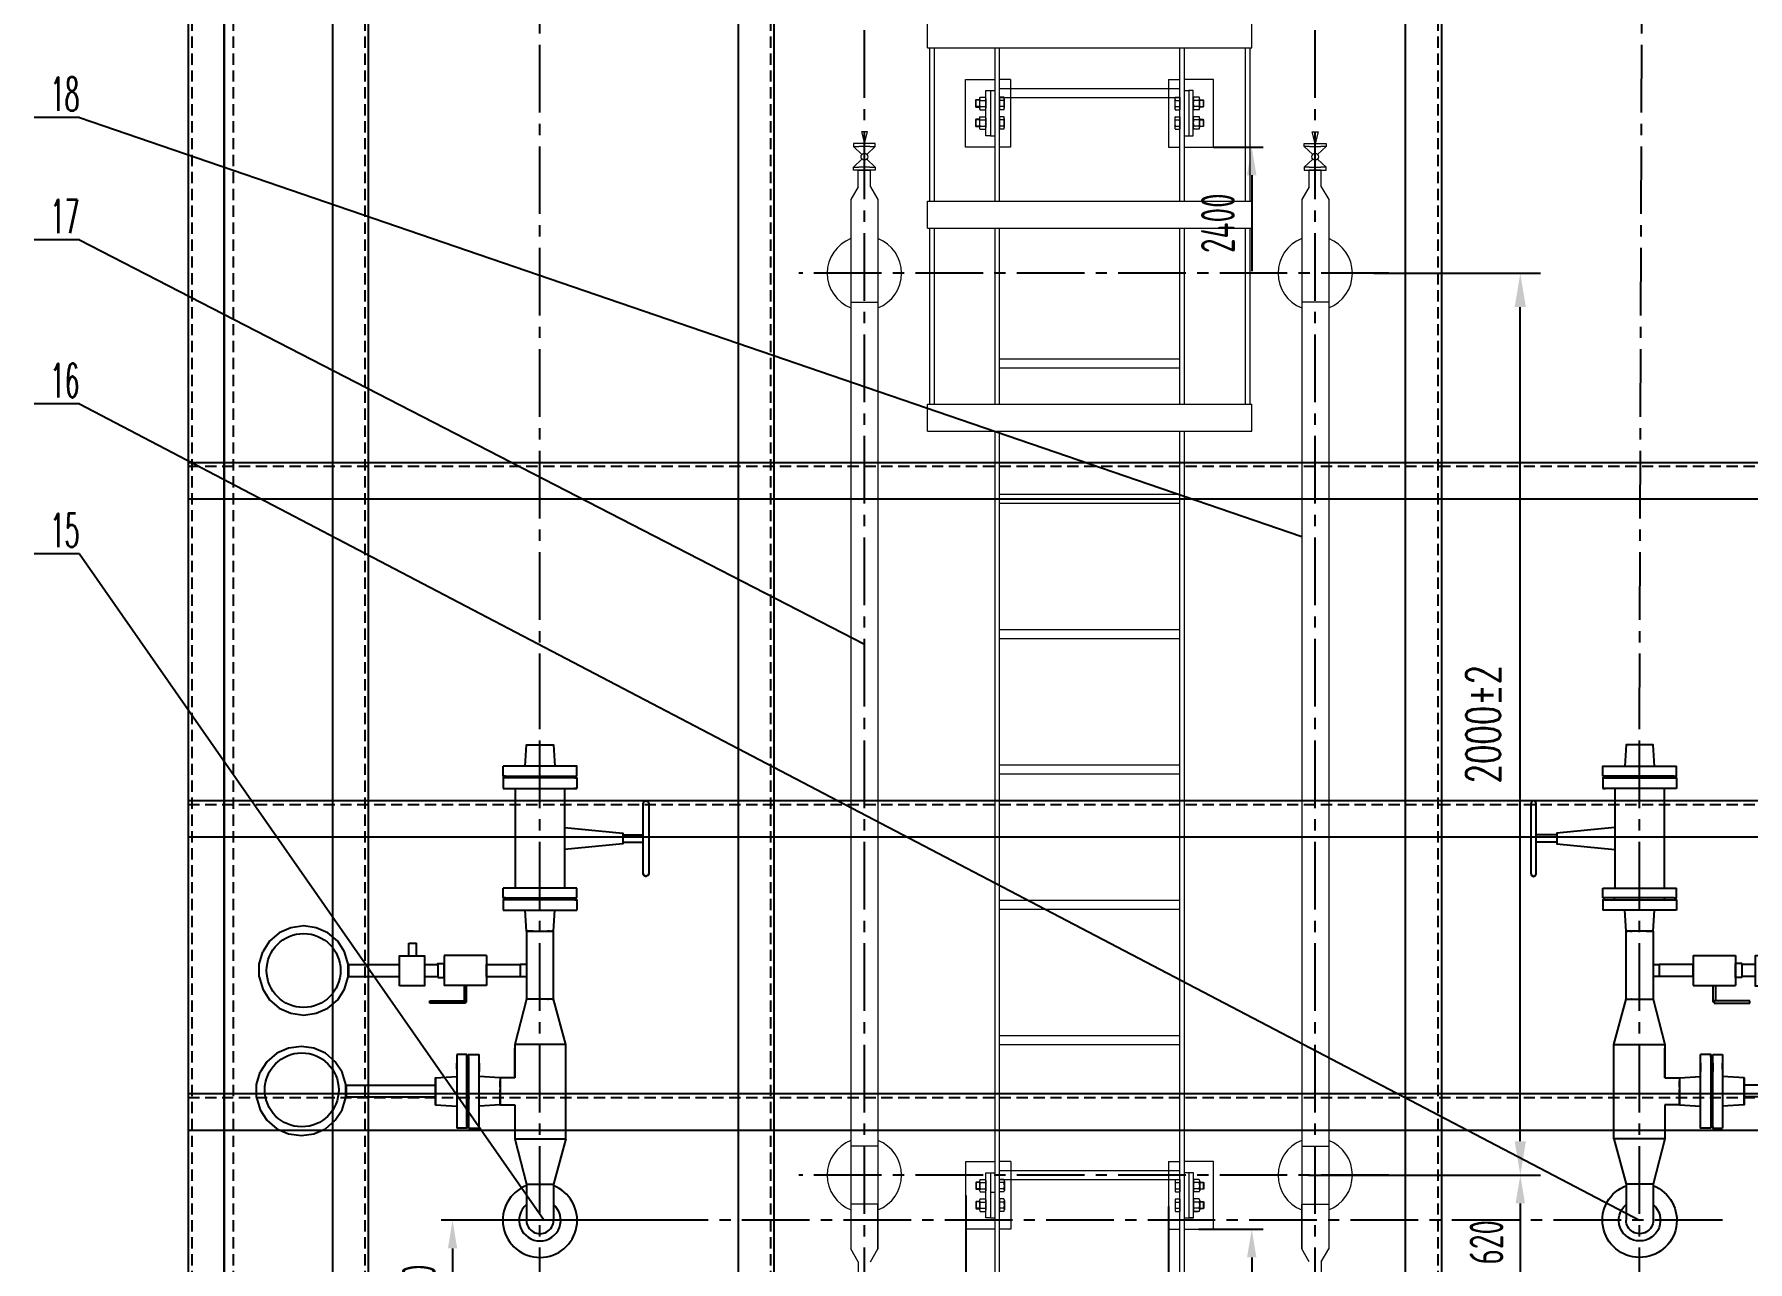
# Model space of a CAD drawing. Header units: millimetres. Extents: x 115735 to 194929, y 30422 to 45272.
# Drawn here: x 123280 to 127081, y 39809 to 42531 of the extents above; entities that cross this region are included whole.
import ezdxf

# ---------------------------------------------------------------- set-up
doc = ezdxf.new("R2010")
doc.units = ezdxf.units.MM
doc.linetypes.add('CENTER2', pattern=[1.125, 0.75, -0.125, 0.125, -0.125])
doc.linetypes.add('DASHED2', pattern=[0.375, 0.25, -0.125])
doc.layers.add('DIM', color=3, linetype='Continuous')
doc.layers.add('ST_MA_EQUI', color=7, linetype='Continuous', lineweight=15)
doc.styles.add('HZFS', font='txt.shx', dxfattribs={"width": 0.67, "bigfont": 'HZFS.shx'})
doc.styles.add('JEREH', font='isocp.shx', dxfattribs={"width": 0.7, "bigfont": 'hzfs.shx'})
doc.styles.add('残雪', font='romans.shx', dxfattribs={"width": 0.5, "bigfont": 'hztxt.shx'})
doc.dimstyles.new('DIMSTD1-35', dxfattribs={"dimscale": 30, "dimtxt": 2.5, "dimasz": 2.5, "dimexe": 1.5, "dimexo": 0.5, "dimgap": 1.5, "dimtad": 1, "dimdec": 0, "dimrnd": 0.1, "dimdsep": 46, "dimtxsty": 'HZFS', "dimcen": 0, "dimclrd": 4, "dimclre": 4, "dimclrt": 4, "dimadec": 0, "dimazin": 0, "dimtfac": 0.5, "dimtdec": 4, "dimtmove": 0, "dimatfit": 3, "dimfxl": 1, "dimtolj": 1, "dimarcsym": 0})
doc.dimstyles.new('JEREH-单箭头', dxfattribs={"dimscale": 25, "dimtxt": 3, "dimasz": 2.5, "dimexe": 1, "dimexo": 0, "dimgap": 1.5, "dimtad": 1, "dimjust": 2, "dimdec": 0, "dimzin": 0, "dimdsep": 46, "dimtxsty": 'JEREH', "dimcen": 2.5, "dimse1": 1, "dimsd1": 1, "dimclrd": 130, "dimclre": 130, "dimclrt": 3, "dimadec": 0, "dimazin": 0, "dimtfac": 0.714286, "dimtdec": 0, "dimtmove": 0, "dimatfit": 3, "dimfxl": 1, "dimtzin": 0, "dimlwd": -1, "dimlwe": -1, "dimarcsym": 0})

# ---------------------------------------------------------------- blocks, each defined once
blk = doc.blocks.new('A$C3B4F67B9')
at = {"lineweight": -3, "ltscale": 10}
for p, q in [((-54.7, 957.6), (-54.7, 736.7)), ((54.7, 957.6), (54.7, 736.7)), ((81.8, 736.7), (-81.8, 736.7)), ((-291.1, 586.1), (-291.1, 614.3)), ((-291.1, 614.3), (-273.7, 614.3)), ((-273.7, 586.1), (-273.7, 614.3)), ((-118.6, 586.8), (-212.7, 586.8)), ((-212.7, 586.8), (-212.7, 520.9)), ((-118.6, 586.8), (-118.6, 520.9)), ((-118.6, 564.2), (-118.6, 566.8)), ((-118.6, 566.8), (-118.6, 566.8)), ((-118.6, 566.8), (-43.6, 566.8)), ((-118.6, 561.6), (-118.6, 564.2)), ((-118.6, 559), (-118.6, 561.6)), ((-118.6, 556.4), (-118.6, 559)), ((-118.6, 553.8), (-118.6, 556.4)), ((-118.6, 551.2), (-118.6, 553.8)), ((-118.6, 548.6), (-118.6, 551.2)), ((-118.6, 546.1), (-118.6, 548.6)), ((-118.6, 543.5), (-118.6, 546.1)), ((-118.6, 540.9), (-118.6, 543.5)), ((-118.6, 520.9), (-212.7, 520.9)), ((-168.3, 520.9), (-168.3, 486.4)), ((-162.8, 483.8), (-162.8, 520.9)), ((-244.6, 486.5), (-165.5, 486.4)), ((-30, 80), (-30, -0.1)), ((30, 80), (30, -0.1))]:
    blk.add_line(p, q, dxfattribs=at)
for points in [[(-32.7, 1006.7), (-30, 1054.4), (-30, 1054.4), (-24, 1054.4), (-18, 1054.4), (-12, 1054.4), (-6, 1054.4), (0, 1054.4), (6, 1054.4), (12, 1054.4), (18, 1054.4), (24, 1054.4), (30, 1054.4), (30, 1054.4), (32.7, 1006.7)], [(-30, 1054.4), (-24, 1054.4), (-18, 1054.4), (-12, 1054.4), (-6, 1054.4), (0, 1054.4), (6, 1054.4), (12, 1054.4), (18, 1054.4), (24, 1054.4), (30, 1054.4)], [(-76.4, 984.9), (-81.8, 984.9), (-81.8, 984.9), (-81.8, 1006.7)], [(-76.4, 1006.7), (-81.8, 1006.7)], [(-62.7, 1006.7), (-76.4, 1006.7)], [(-40.9, 1006.7), (-62.7, 1006.7)], [(-13.6, 1006.7), (-40.9, 1006.7)], [(15, 1006.7), (-13.6, 1006.7)], [(40.9, 1006.7), (15, 1006.7)], [(32.7, 1008.1), (32.6, 1008.1)], [(62.7, 1006.7), (40.9, 1006.7)], [(77.7, 1006.7), (62.7, 1006.7)], [(81.8, 984.9), (81.8, 1006.7), (81.8, 1006.7), (77.7, 1006.7)], [(-76.4, 980.8), (-81.8, 980.8), (-81.8, 980.8), (-81.8, 957.6)], [(-81.8, 957.6), (81.8, 957.6)], [(-76.4, 984.9), (-62.7, 984.9)], [(-62.7, 980.8), (-76.4, 980.8)], [(-62.7, 984.9), (-40.9, 984.9)], [(-40.9, 980.8), (-62.7, 980.8)], [(-54.5, 984.9), (-54.5, 980.8)], [(-40.9, 984.9), (-13.6, 984.9)], [(-13.6, 980.8), (-40.9, 980.8)], [(-13.6, 984.9), (15, 984.9)], [(15, 980.8), (-13.6, 980.8)], [(15, 984.9), (40.9, 984.9)], [(40.9, 980.8), (15, 980.8)], [(40.9, 984.9), (62.7, 984.9)], [(62.7, 980.8), (40.9, 980.8)], [(55.9, 980.8), (55.9, 984.9)], [(62.7, 984.9), (77.7, 984.9)], [(77.7, 980.8), (62.7, 980.8)], [(81.8, 957.6), (76.4, 957.6)], [(77.7, 984.9), (81.8, 984.9)], [(77.7, 980.8), (81.8, 980.8), (81.8, 980.8), (81.8, 957.6)], [(-76.4, 714.9), (-81.8, 714.9), (-81.8, 714.9), (-81.8, 736.7)], [(81.8, 714.9), (81.8, 736.7)], [(81.8, 714.9), (81.8, 736.7)], [(-76.4, 710.8), (-81.8, 710.8), (-81.8, 710.8), (-81.8, 687.6)], [(-81.8, 687.6), (-76.4, 687.6)], [(-76.4, 714.9), (-62.7, 714.9)], [(-62.7, 710.8), (-76.4, 710.8)], [(-76.4, 687.6), (-62.7, 687.6)], [(-62.7, 714.9), (-40.9, 714.9)], [(-40.9, 710.8), (-62.7, 710.8)], [(-62.7, 687.6), (-40.9, 687.6)], [(-54.5, 714.9), (-54.5, 710.8)], [(-40.9, 714.9), (-13.6, 714.9)], [(-13.6, 710.8), (-40.9, 710.8)], [(-40.9, 687.6), (-13.6, 687.6)], [(-27.3, 641.2), (-30, 641.2), (-30, 641.2), (-32.7, 687.6)], [(-13.6, 714.9), (15, 714.9)], [(15, 710.8), (-13.6, 710.8)], [(-13.6, 687.6), (15, 687.6)], [(-10.9, 641.2), (-6.8, 641.2), (-2.7, 641.2), (1.4, 641.2), (5.5, 641.2), (9.5, 641.2), (13.6, 641.2), (17.7, 641.2), (21.8, 641.2), (25.9, 641.2), (30, 641.2), (30, 641.2), (32.7, 687.6)], [(15, 714.9), (40.9, 714.9)], [(40.9, 710.8), (15, 710.8)], [(15, 687.6), (40.9, 687.6)], [(40.9, 714.9), (62.7, 714.9)], [(62.7, 710.8), (40.9, 710.8)], [(40.9, 687.6), (62.7, 687.6)], [(55.9, 710.8), (55.9, 714.9)], [(62.7, 714.9), (77.7, 714.9)], [(77.7, 710.8), (62.7, 710.8)], [(62.7, 687.6), (77.7, 687.6)], [(77.7, 714.9), (81.8, 714.9)], [(77.7, 710.8), (81.8, 710.8), (81.8, 710.8), (81.8, 687.6)], [(77.7, 687.6), (81.8, 687.6)], [(-552.3, 648.6), (-578.2, 637.7)], [(-523.6, 652.7), (-552.3, 648.6)], [(-496.4, 648.6), (-523.6, 652.7)], [(-470.5, 637.7), (-496.4, 648.6)], [(-600, 618.6), (-615, 595.4)], [(-578.2, 637.7), (-600, 618.6)], [(-448.6, 618.6), (-470.5, 637.7)], [(-433.6, 595.4), (-448.6, 618.6)], [(-30, 641.2), (-20.5, 641.2)], [(-30, 641.2), (-30, 568.1)], [(-25.9, 641.3), (-27.3, 641.3)], [(-27.3, 641.3), (-25.9, 641.3)], [(-27.3, 641.2), (-20.5, 641.2)], [(-19.1, 641.2), (-27.3, 641.2)], [(-24.5, 641.3), (-25.9, 641.3)], [(-24.5, 641.3), (-23.2, 641.3)], [(-23.2, 641.3), (-16.4, 641.3)], [(-20.5, 641.2), (-21.8, 641.2)], [(-17.7, 641.3), (-19.1, 641.3)], [(-15, 641.2), (-19.1, 641.2)], [(-16.4, 641.3), (-17.7, 641.3)], [(-16.4, 641.3), (-8.2, 641.3)], [(-15, 641.2), (-10.9, 641.2)], [(-15, 641.2), (-10.5, 641.2), (-6, 641.2), (-1.5, 641.2), (3, 641.2), (7.5, 641.2), (12, 641.2), (16.5, 641.2), (21, 641.2), (25.5, 641.2), (30, 641.2)], [(-8.2, 641.3), (17.7, 641.3)], [(19.1, 641.2), (16.4, 641.2)], [(19.1, 641.3), (17.7, 641.3)], [(17.7, 641.3), (24.5, 641.3)], [(21.8, 641.3), (19.1, 641.3)], [(20.5, 641.2), (19.1, 641.2)], [(24.5, 641.3), (27.3, 641.3)], [(27.3, 641.3), (25.9, 641.3)], [(27.3, 641.2), (25.9, 641.2)], [(28.6, 641.3), (27.3, 641.3)], [(28.6, 641.3), (27.3, 641.3)], [(28.6, 641.3), (30, 641.3)], [(30, 490.4), (30, 641.2)], [(-623.2, 539.5), (-623.2, 568.1), (-623.2, 568.1), (-615, 595.4)], [(-433.6, 512.2), (-425.5, 539.5), (-425.5, 539.5), (-425.5, 568.1), (-425.5, 568.1), (-433.6, 595.4)], [(-623.2, 539.5), (-615, 512.2)], [(-424.1, 540.9), (-424.1, 543.5), (-424.1, 546.1), (-424.1, 548.6), (-424.1, 551.2), (-424.1, 553.8), (-424.1, 556.4), (-424.1, 559), (-424.1, 561.6), (-424.1, 564.2), (-424.1, 566.8), (-424.1, 566.8), (-311.6, 566.8)], [(-424.1, 540.9), (-311.6, 540.9)], [(-256, 566.8), (-226.4, 566.8)], [(-256, 540.9), (-226.4, 540.9)], [(-226.4, 566.8), (-226.4, 569.5), (-226.4, 569.5), (-212.7, 569.5)], [(-226.4, 566.8), (-226.4, 558.6)], [(-226.4, 558.6), (-226.4, 549.1)], [(-226.4, 549.1), (-226.4, 540.9)], [(-226.4, 540.9), (-226.4, 538.1)], [(-226.4, 538.1), (-212.7, 538.1), (-212.7, 538.1), (-212.7, 540.9)], [(-212.7, 566.8), (-212.7, 569.5)], [(-212.7, 558.6), (-212.7, 566.8)], [(-212.7, 549.1), (-212.7, 558.6)], [(-212.7, 540.9), (-212.7, 549.1)], [(-118.6, 540.9), (-43.6, 540.9)], [(-30, 566.8), (-43.6, 566.8), (-43.6, 566.8), (-43.6, 564.2), (-43.6, 561.6), (-43.6, 559), (-43.6, 556.4), (-43.6, 553.8), (-43.6, 551.2), (-43.6, 548.6), (-43.6, 546.1), (-43.6, 543.5), (-43.6, 540.9), (-43.6, 540.9), (-30, 540.9)], [(-30, 568.1), (-30, 490.4)], [(-615, 512.2), (-600, 489.1)], [(-448.6, 489.1), (-433.6, 512.2)], [(30, 516.4), (31.4, 516.4)], [(-600, 489.1), (-578.2, 470)], [(-578.2, 470), (-552.3, 459.1)], [(-552.3, 459.1), (-523.6, 455), (-523.6, 455), (-496.4, 459.1)], [(-496.4, 459.1), (-470.5, 470)], [(-470.5, 470), (-448.6, 489.1)], [(-244.6, 485.2), (-244.6, 486.5)], [(-244.6, 483.8), (-244.6, 485.2)], [(-244.6, 482.4), (-244.6, 483.8)], [(-244.6, 481.1), (-244.6, 482.4)], [(-165.5, 481.1), (-244.6, 481.1)], [(-166.9, 483.8), (-162.8, 483.8)], [(-165.5, 485.2), (-165.5, 483.8)], [(-165.5, 483.8), (-165.5, 482.4)], [(-165.5, 482.4), (-165.5, 481.1)], [(18.4, 490.4), (-30, 490.4), (-30, 490.4), (-55.9, 389.5)], [(17.7, 490.4), (19.1, 490.4)], [(24.5, 490.4), (17.7, 490.4)], [(27.3, 490.4), (24.5, 490.4)], [(27.3, 490.4), (25.9, 490.4)], [(27.3, 490.4), (28.6, 490.4)], [(28.6, 490.4), (27.3, 490.4)], [(57.3, 389.5), (30, 490.4), (30, 490.4), (28.6, 490.4)], [(-557.7, 381.3), (-583.6, 370.4)], [(-529.1, 385.4), (-557.7, 381.3)], [(-501.8, 381.3), (-529.1, 385.4)], [(-475.9, 370.4), (-501.8, 381.3)], [(57.3, 389.5), (-55.9, 389.5)], [(-55.9, 389.5), (-55.9, 315.9)], [(-55.9, 315.9), (-55.9, 381.4)], [(57.3, 180.9), (57.3, 389.5)], [(-605.5, 351.3), (-620.5, 328.1)], [(-583.6, 370.4), (-605.5, 351.3)], [(-454.1, 351.3), (-475.9, 370.4)], [(-439.1, 328.1), (-454.1, 351.3)], [(-162.3, 367.7), (-184.1, 367.7)], [(-184.1, 367.7), (-184.1, 362.2)], [(-184.1, 362.2), (-184.1, 348.6)], [(-184.1, 335.1), (-184.1, 348.7)], [(-184.1, 348.6), (-184.1, 326.8)], [(-162.3, 362.2), (-162.3, 367.7)], [(-162.3, 348.6), (-162.3, 362.2)], [(-162.3, 348.7), (-162.3, 335.1)], [(-162.3, 326.8), (-162.3, 348.6)], [(-158.2, 362.2), (-158.2, 367.7), (-158.2, 367.7), (-135, 367.7)], [(-158.2, 362.2), (-158.2, 348.6)], [(-158.2, 348.6), (-158.2, 326.8)], [(-135, 362.2), (-135, 367.7)], [(-135, 348.6), (-135, 362.2)], [(-135, 348.7), (-135, 335.1)], [(-135, 326.8), (-135, 348.6)], [(-628.6, 272.2), (-628.6, 300.9), (-628.6, 300.9), (-620.5, 328.1)], [(-439.1, 245), (-430.9, 272.2), (-430.9, 272.2), (-430.9, 300.9), (-430.9, 300.9), (-439.1, 328.1)], [(-231.8, 264.1), (-231.8, 269.2), (-231.8, 274.4), (-231.8, 279.6), (-231.8, 284.8), (-231.8, 290), (-231.8, 295.1), (-231.8, 300.3), (-231.8, 305.5), (-231.8, 310.7), (-231.8, 315.9), (-231.8, 315.9), (-184.1, 318.6)], [(-231.8, 315.9), (-231.8, 309.9), (-231.8, 303.9), (-231.8, 297.9), (-231.8, 291.9), (-231.8, 285.9), (-231.8, 279.9), (-231.8, 273.9), (-231.8, 267.9), (-231.8, 261.9), (-231.8, 255.9), (-231.8, 255.9), (-231.8, 264.1)], [(-184.1, 326.8), (-184.1, 299.5)], [(-158.2, 340.4), (-162.3, 340.4)], [(-162.3, 335.1), (-162.3, 329.6)], [(-162.3, 299.5), (-162.3, 326.8)], [(-158.2, 326.8), (-158.2, 299.5)], [(-135, 335.1), (-135, 329.6)], [(-135, 299.5), (-135, 326.8)], [(-88.6, 315.9), (-135, 318.6)], [(-55.9, 315.9), (-88.6, 315.9), (-88.6, 315.9), (-88.6, 313.1)], [(-88.6, 313.1), (-88.6, 309.1)], [(-88.6, 309.1), (-88.6, 295.4)], [(-88.6, 295.4), (-88.6, 309.1)], [(-88.6, 305), (-88.6, 303.6)], [(-628.6, 272.2), (-620.5, 245)], [(-429.5, 273.6), (-429.5, 276.2), (-429.5, 278.8), (-429.5, 281.4), (-429.5, 284), (-429.5, 286.6), (-429.5, 289.1), (-429.5, 291.7), (-429.5, 294.3), (-429.5, 296.9), (-429.5, 299.5), (-429.5, 299.5), (-231.8, 299.5)], [(-429.5, 273.6), (-231.8, 273.6)], [(-184.1, 299.5), (-184.1, 270.9)], [(-184.1, 270.9), (-184.1, 245)], [(-162.3, 270.9), (-162.3, 299.5)], [(-162.3, 245), (-162.3, 270.9)], [(-158.2, 299.5), (-158.2, 270.9)], [(-158.2, 270.9), (-158.2, 245)], [(-135, 270.9), (-135, 299.5)], [(-135, 245), (-135, 270.9)], [(-88.6, 303.6), (-88.6, 302.2)], [(-88.6, 295.4), (-88.6, 292.7)], [(-88.6, 292.7), (-88.6, 290)], [(-88.6, 290), (-88.6, 264.1)], [(-88.6, 255.9), (-88.6, 259.3), (-88.6, 262.7), (-88.6, 266.1), (-88.6, 269.5), (-88.6, 272.9), (-88.6, 276.3), (-88.6, 279.7), (-88.6, 283.1), (-88.6, 286.6), (-88.6, 290)], [(-88.6, 283.1), (-88.6, 279.1)], [(-88.6, 279.1), (-88.6, 277.7)], [(-620.5, 245), (-605.5, 221.8)], [(-454.1, 221.8), (-439.1, 245)], [(-231.8, 255.9), (-184.1, 253.1)], [(-184.1, 245), (-184.1, 223.1)], [(-162.3, 223.1), (-162.3, 245)], [(-162.3, 230), (-158.2, 230)], [(-158.2, 245), (-158.2, 223.1)], [(-88.6, 264.1), (-88.6, 255.9), (-88.6, 255.9), (-135, 253.1)], [(-135, 223.1), (-135, 245)], [(-88.6, 255.9), (-55.9, 255.9)], [(-55.9, 255.9), (-55.9, 180.9)], [(-605.5, 221.8), (-583.6, 202.7)], [(-583.6, 202.7), (-557.7, 191.8)], [(-557.7, 191.8), (-529.1, 187.7), (-529.1, 187.7), (-501.8, 191.8)], [(-501.8, 191.8), (-475.9, 202.7)], [(-475.9, 202.7), (-454.1, 221.8)], [(-184.1, 223.1), (-184.1, 208.1)], [(-162.3, 208.1), (-162.3, 204.1), (-162.3, 204.1), (-184.1, 204.1)], [(-184.1, 208.1), (-184.1, 204.1)], [(-162.3, 208.1), (-162.3, 223.1)], [(-158.2, 223.1), (-158.2, 208.1)], [(-158.2, 208.1), (-158.2, 204.1)], [(-158.2, 204.1), (-135, 204.1), (-135, 204.1), (-135, 208.1)], [(-135, 208.1), (-135, 223.1)], [(-55.9, 180.9), (57.3, 180.9), (57.3, 180.9), (30, 80)], [(-55.9, 180.9), (-30, 80), (-30, 80), (30, 80)]]:
    blk.add_lwpolyline(points, dxfattribs=at)
at = {"lineweight": -3, "ltscale": 10, "flags": 128}
for points in [[(241.2, 783.8), (241.2, 768.4), (239.4, 764.2), (235.2, 762.5), (231, 764.2), (229.2, 768.4), (229.2, 924.4), (231, 928.5), (235.2, 930.2), (239.4, 928.5), (241.2, 924.4), (241.2, 783.8)], [(54.7, 870.8), (183.6, 858.4), (183.6, 834.4), (54.7, 822)], [(183.6, 854.4), (229.2, 854.4)], [(183.6, 838.4), (229.2, 838.4)]]:
    blk.add_lwpolyline(points, dxfattribs=at)
at = {"lineweight": -3, "ltscale": 10}
blk.add_lwpolyline([(-311.6, 520.2), (-311.6, 586.1), (-256, 586.1), (-256, 520.2)], close=True, dxfattribs=at)
at = {"color": 4}
for centre in [(-524.3, 553.8), (-528.4, 289.1)]:
    blk.add_circle(centre, 82, dxfattribs=at)
at = {"lineweight": -3, "ltscale": 10}
for radius, start, end in [(82.5, 111.3237, 69.243), (46, 130.7057, 49.2943), (30, 179.8676, 0.1324)]:
    blk.add_arc((0, 0), radius, start, end, dxfattribs=at)
blk = doc.blocks.new('*D40')
at = {"color": 130, "transparency": 16777216}
for p, q in [((124639.2, 39900.8), (124182.9, 39900.8)), ((124207.9, 39838.3), (124207.9, 39668.8))]:
    blk.add_line(p, q, dxfattribs=at)
blk.add_solid([(124197.5, 39838.3), (124218.3, 39838.3), (124207.9, 39900.8)], dxfattribs=at)
at = {"layer": 'Defpoints', "color": 0, "transparency": 16777216}
for p in [(124207.9, 39900.8), (124639.2, 39900.8), (123476.3, 39380.8)]:
    blk.add_point(p, dxfattribs=at)
at = {"color": 3, "transparency": 16777216, "insert": (124132.9, 39753.6), "char_height": 75, "attachment_point": 5, "rotation": 90, "style": 'JEREH'}
blk.add_mtext('520', dxfattribs=at)
blk = doc.blocks.new('*D41')
at = {"color": 130, "transparency": 16777216}
for p, q in [((126248.9, 40000.8), (126601.4, 40000.8)), ((126576.4, 39938.3), (126576.4, 39765.6))]:
    blk.add_line(p, q, dxfattribs=at)
blk.add_solid([(126566, 39938.3), (126586.8, 39938.3), (126576.4, 40000.8)], dxfattribs=at)
at = {"layer": 'Defpoints', "color": 0, "transparency": 16777216}
for p in [(126248.9, 40000.8), (126576.4, 40000.8), (126227.6, 39380.8)]:
    blk.add_point(p, dxfattribs=at)
at = {"color": 3, "transparency": 16777216, "insert": (126501.4, 39852), "char_height": 75, "attachment_point": 5, "rotation": 90, "style": 'JEREH'}
blk.add_mtext('620', dxfattribs=at)
blk = doc.blocks.new('*D42')
at = {"color": 4, "lineweight": -2, "transparency": 16777216}
for p, q in [((126251.5, 42000.8), (126621.4, 42000.8)), ((126576.4, 40075.8), (126576.4, 41925.8)), ((126106.5, 40000.8), (126621.4, 40000.8))]:
    blk.add_line(p, q, dxfattribs=at)
at = {"color": 4, "transparency": 16777216}
for points in [[(126563.9, 41925.8), (126588.9, 41925.8), (126576.4, 42000.8)], [(126563.9, 40075.8), (126588.9, 40075.8), (126576.4, 40000.8)]]:
    blk.add_solid(points, dxfattribs=at)
at = {"layer": 'Defpoints', "color": 0, "transparency": 16777216}
for p in [(126236.5, 42000.8), (126576.4, 42000.8), (126091.5, 40000.8)]:
    blk.add_point(p, dxfattribs=at)
at = {"color": 4, "transparency": 16777216, "insert": (126493.9, 41000.8), "char_height": 75, "width": 159.125, "attachment_point": 5, "rotation": 90, "style": 'HZFS'}
blk.add_mtext('\\A1;2000±2', dxfattribs=at)
blk = doc.blocks.new('*D43')
at = {"color": 130, "transparency": 16777216}
for p, q in [((125346.2, 39955.8), (125346.2, 39419.2)), ((125283.7, 39444.2), (125080.5, 39444.2))]:
    blk.add_line(p, q, dxfattribs=at)
blk.add_solid([(125283.7, 39454.6), (125283.7, 39433.8), (125346.2, 39444.2)], dxfattribs=at)
at = {"layer": 'Defpoints', "color": 0, "transparency": 16777216}
for p in [(125346.2, 39955.8), (123601.5, 39469.6), (125346.2, 39444.2)]:
    blk.add_point(p, dxfattribs=at)
at = {"color": 3, "transparency": 16777216, "insert": (125182.1, 39519.2), "char_height": 75, "attachment_point": 5, "style": 'JEREH'}
blk.add_mtext('1745', dxfattribs=at)
blk = doc.blocks.new('*D44')
at = {"color": 130, "transparency": 16777216}
for p, q in [((125796.2, 39931.6), (125796.2, 39419.2)), ((125733.7, 39444.2), (125558.9, 39444.2))]:
    blk.add_line(p, q, dxfattribs=at)
blk.add_solid([(125733.7, 39454.6), (125733.7, 39433.8), (125796.2, 39444.2)], dxfattribs=at)
at = {"layer": 'Defpoints', "color": 0, "transparency": 16777216}
for p in [(125346.2, 39931.6), (125796.2, 39931.6), (125796.2, 39444.2)]:
    blk.add_point(p, dxfattribs=at)
at = {"color": 3, "transparency": 16777216, "insert": (125646.3, 39519.2), "char_height": 75, "attachment_point": 5, "style": 'JEREH'}
blk.add_mtext('450', dxfattribs=at)
blk = doc.blocks.new('*D45')
at = {"color": 130, "transparency": 16777216}
for p, q in [((125863.7, 39880.8), (126005.7, 39880.8)), ((125980.7, 39818.3), (125980.7, 39648.8))]:
    blk.add_line(p, q, dxfattribs=at)
blk.add_solid([(125970.2, 39818.3), (125991.1, 39818.3), (125980.7, 39880.8)], dxfattribs=at)
at = {"layer": 'Defpoints', "color": 0, "transparency": 16777216}
for p in [(125863.7, 39880.8), (125980.7, 39880.8), (125909.1, 39380.8)]:
    blk.add_point(p, dxfattribs=at)
at = {"color": 3, "transparency": 16777216, "insert": (125905.7, 39733.6), "char_height": 75, "attachment_point": 5, "rotation": 90, "style": 'JEREH'}
blk.add_mtext('500', dxfattribs=at)
blk = doc.blocks.new('*D46')
at = {"color": 130, "transparency": 16777216}
for p, q in [((125895.9, 42280.8), (126005.7, 42280.8)), ((125980.7, 42218.3), (125980.7, 42005.4))]:
    blk.add_line(p, q, dxfattribs=at)
blk.add_solid([(125970.2, 42218.3), (125991.1, 42218.3), (125980.7, 42280.8)], dxfattribs=at)
at = {"layer": 'Defpoints', "color": 0, "transparency": 16777216}
for p in [(125895.9, 42280.8), (125980.7, 42280.8), (125896.2, 39880.8)]:
    blk.add_point(p, dxfattribs=at)
at = {"color": 3, "transparency": 16777216, "insert": (125905.7, 42111.9), "char_height": 75, "attachment_point": 5, "rotation": 90, "style": 'JEREH'}
blk.add_mtext('2400', dxfattribs=at)

msp = doc.modelspace()

# ---------------------------------------------------------------- linework, layer by layer
at = {"color": 1, "linetype": 'CENTER2', "ltscale": 200}
for p, q in [((124401.8, 41007.3), (124401.8, 44160)), ((125121.5, 39015), (125121.5, 44160)), ((126121.5, 39015), (126121.5, 44160)), ((126841.1, 41007.3), (126851.4, 44156.5)), ((126284.6, 42000.8), (124976.1, 42000.8)), ((124401.8, 39015), (124401.8, 41007.3)), ((126841.1, 39015), (126841.1, 41007.3)), ((126284.6, 40000.8), (124976.1, 40000.8)), ((127024.9, 39900.8), (124232.3, 39900.8))]:
    msp.add_line(p, q, dxfattribs=at)
at = {"color": 6, "linetype": 'DASHED2', "ltscale": 100}
for p, q in [((123629.5, 42600.8), (123629.5, 39600.8)), ((124013.5, 42600.8), (124013.5, 39600.8)), ((124913.5, 42600.8), (124913.5, 39600.8)), ((126393.5, 42600.8), (126393.5, 39600.8)), ((123621.5, 41572.8), (127621.5, 41572.8)), ((123621.5, 40822.8), (127621.5, 40822.8)), ((123621.5, 40172.8), (127621.5, 40172.8))]:
    msp.add_line(p, q, dxfattribs=at)
at = {"color": 4}
for points in [[(123701.5, 39600.8), (123701.5, 42600.8), (123621.5, 42600.8), (123621.5, 39600.8)], [(123701.5, 39600.8), (127541.5, 39600.8), (127541.5, 42600.8), (123701.5, 42600.8)], [(124021.5, 39600.8), (124021.5, 42600.8), (123941.5, 42600.8), (123941.5, 39600.8)], [(124921.5, 39600.8), (124921.5, 42600.8), (124841.5, 42600.8), (124841.5, 39600.8)], [(126321.5, 39600.8), (126321.5, 42600.8), (126401.5, 42600.8), (126401.5, 39600.8)], [(123621.5, 41500.8), (127621.5, 41500.8), (127621.5, 41580.8), (123621.5, 41580.8)], [(123621.5, 40750.8), (127621.5, 40750.8), (127621.5, 40830.8), (123621.5, 40830.8)], [(123621.5, 40100.8), (127621.5, 40100.8), (127621.5, 40180.8), (123621.5, 40180.8)]]:
    msp.add_lwpolyline(points, close=True, dxfattribs=at)
at = {"color": 6, "linetype": 'DASHED2', "ltscale": 100}
msp.add_lwpolyline([(123721.5, 39600.8), (127521.5, 39600.8), (127521.5, 42600.8), (123721.5, 42600.8)], close=True, dxfattribs=at)
at = {"layer": 'DIM', "ltscale": 80}
for p, q in [((123380.1, 42346.5), (123280.1, 42346.5)), ((123380.1, 42346.5), (126091.5, 41417.3)), ((123380.1, 42075.2), (123280.1, 42075.2)), ((123380.1, 42075.2), (125121.5, 41178.3)), ((123380.1, 41711.3), (123280.1, 41711.3)), ((123380.1, 41711.3), (126841.1, 39900.8)), ((123380.1, 41378.9), (123280.1, 41378.9)), ((123380.1, 41378.9), (124411.1, 39900.8))]:
    msp.add_line(p, q, dxfattribs=at)
at = {"layer": 'ST_MA_EQUI'}
for p, q in [((125261.2, 42500.8), (125261.2, 42560.8)), ((125981.2, 42500.8), (125981.2, 42560.8)), ((125261.2, 42500.8), (125981.2, 42500.8)), ((125266.2, 42500.8), (125266.2, 42160.8)), ((125276.2, 42500.8), (125276.2, 42160.8)), ((125411.2, 42386.8), (125411.2, 42500.8)), ((125411.2, 42160.8), (125411.2, 42500.8)), ((125421.2, 42386.8), (125421.2, 42500.8)), ((125421.2, 42160.8), (125421.2, 42500.8)), ((125821.2, 42386.8), (125821.2, 42500.8)), ((125821.2, 42160.8), (125821.2, 42500.8)), ((125831.2, 42386.8), (125831.2, 42500.8)), ((125831.2, 42160.8), (125831.2, 42500.8)), ((125966.2, 42500.8), (125966.2, 42160.8)), ((125976.2, 42500.8), (125976.2, 42160.8)), ((125345.9, 42430.8), (125410.9, 42430.8)), ((125345.9, 42280.8), (125345.9, 42430.8)), ((125445.9, 42430.8), (125421.2, 42430.8)), ((125445.9, 42430.8), (125445.9, 42280.8)), ((125795.9, 42430.8), (125795.9, 42280.8)), ((125795.9, 42430.8), (125821.2, 42430.8)), ((125895.9, 42430.8), (125830.9, 42430.8)), ((125895.9, 42280.8), (125895.9, 42430.8)), ((125369, 42385.4), (125368, 42384.4)), ((125376.8, 42384.4), (125368, 42384.4)), ((125368, 42384.4), (125368, 42370.4)), ((125376.8, 42385.4), (125369, 42385.4)), ((125369, 42385.4), (125369, 42369.4)), ((125376.8, 42387.7), (125376.8, 42367)), ((125377.9, 42391.2), (125389.9, 42391.2)), ((125377.9, 42384.3), (125389.9, 42384.3)), ((125390.9, 42305.8), (125390.9, 42405.8)), ((125390.9, 42405.8), (125400.9, 42405.8)), ((125390.9, 42387.7), (125390.9, 42367)), ((125400.9, 42405.8), (125410.9, 42405.8)), ((125400.9, 42405.8), (125400.9, 42305.8)), ((125430.6, 42391.2), (125420.9, 42391.2)), ((125420.9, 42391.2), (125420.9, 42363.5)), ((125430.6, 42384.3), (125420.9, 42384.3)), ((125421.2, 42410.8), (125821.2, 42410.8)), ((125421.2, 42390.8), (125821.2, 42390.8)), ((125431.7, 42387.7), (125431.7, 42367)), ((125810.2, 42387.7), (125810.2, 42367)), ((125811.2, 42391.2), (125820.9, 42391.2)), ((125811.2, 42384.3), (125820.9, 42384.3)), ((125820.9, 42391.2), (125820.9, 42363.5)), ((125830.9, 42405.8), (125840.9, 42405.8)), ((125850.9, 42405.8), (125840.9, 42405.8)), ((125840.9, 42405.8), (125840.9, 42305.8)), ((125850.9, 42305.8), (125850.9, 42405.8)), ((125850.9, 42387.7), (125850.9, 42367)), ((125864, 42391.2), (125852, 42391.2)), ((125864, 42384.3), (125852, 42384.3)), ((125865, 42387.7), (125865, 42367)), ((125865, 42385.4), (125872.9, 42385.4)), ((125865, 42384.4), (125873.9, 42384.4)), ((125872.9, 42385.4), (125872.9, 42369.4)), ((125872.9, 42385.4), (125873.9, 42384.4)), ((125873.9, 42384.4), (125873.9, 42370.4)), ((125368, 42370.4), (125369, 42369.4)), ((125376.8, 42370.4), (125368, 42370.4)), ((125369, 42342.3), (125368, 42341.3)), ((125369, 42369.4), (125376.8, 42369.4)), ((125376.8, 42342.3), (125369, 42342.3)), ((125369, 42342.3), (125369, 42326.3)), ((125376.8, 42344.7), (125376.8, 42323.9)), ((125377.9, 42370.4), (125389.9, 42370.4)), ((125377.9, 42363.5), (125389.9, 42363.5)), ((125377.9, 42348.1), (125389.9, 42348.1)), ((125390.9, 42344.7), (125390.9, 42323.9)), ((125430.6, 42370.4), (125420.9, 42370.4)), ((125430.6, 42363.5), (125420.9, 42363.5)), ((125430.6, 42348.1), (125420.9, 42348.1)), ((125420.9, 42348.1), (125420.9, 42320.4)), ((125431.7, 42344.7), (125431.7, 42323.9)), ((125810.2, 42344.7), (125810.2, 42323.9)), ((125811.2, 42370.4), (125820.9, 42370.4)), ((125811.2, 42363.5), (125820.9, 42363.5)), ((125811.2, 42348.1), (125820.9, 42348.1)), ((125820.9, 42348.1), (125820.9, 42320.4)), ((125850.9, 42344.7), (125850.9, 42323.9)), ((125864, 42370.4), (125852, 42370.4)), ((125864, 42363.5), (125852, 42363.5)), ((125864, 42348.1), (125852, 42348.1)), ((125865, 42370.4), (125873.9, 42370.4)), ((125872.9, 42369.4), (125865, 42369.4)), ((125865, 42344.7), (125865, 42323.9)), ((125865, 42342.3), (125872.9, 42342.3)), ((125873.9, 42370.4), (125872.9, 42369.4)), ((125872.9, 42342.3), (125872.9, 42326.3)), ((125872.9, 42342.3), (125873.9, 42341.3)), ((125128.1, 42314.7), (125114.8, 42314.7)), ((125114.8, 42314.7), (125121.5, 42288.5)), ((125128.1, 42314.7), (125114.8, 42314.7)), ((125121.5, 42288.5), (125128.1, 42314.7)), ((125376.8, 42341.3), (125368, 42341.3)), ((125368, 42341.3), (125368, 42327.3)), ((125368, 42327.3), (125369, 42326.3)), ((125376.8, 42327.3), (125368, 42327.3)), ((125369, 42326.3), (125376.8, 42326.3)), ((125377.9, 42341.2), (125389.9, 42341.2)), ((125377.9, 42327.4), (125389.9, 42327.4)), ((125377.9, 42320.4), (125389.9, 42320.4)), ((125400.9, 42305.8), (125390.9, 42305.8)), ((125400.9, 42305.8), (125410.9, 42305.8)), ((125430.6, 42341.2), (125420.9, 42341.2)), ((125430.6, 42327.4), (125420.9, 42327.4)), ((125430.6, 42320.4), (125420.9, 42320.4)), ((125811.2, 42341.2), (125820.9, 42341.2)), ((125811.2, 42327.4), (125820.9, 42327.4)), ((125811.2, 42320.4), (125820.9, 42320.4)), ((125830.9, 42305.8), (125840.9, 42305.8)), ((125840.9, 42305.8), (125850.9, 42305.8)), ((125864, 42341.2), (125852, 42341.2)), ((125864, 42327.4), (125852, 42327.4)), ((125864, 42320.4), (125852, 42320.4)), ((125865, 42341.3), (125873.9, 42341.3)), ((125865, 42327.3), (125873.9, 42327.3)), ((125872.9, 42326.3), (125865, 42326.3)), ((125873.9, 42327.3), (125872.9, 42326.3)), ((125873.9, 42341.3), (125873.9, 42327.3)), ((126114.8, 42314.7), (126128.1, 42314.7)), ((126121.5, 42288.5), (126114.8, 42314.7)), ((126114.8, 42314.7), (126128.1, 42314.7)), ((126128.1, 42314.7), (126121.5, 42288.5)), ((125145.7, 42288.5), (125097.3, 42288.5)), ((125097.3, 42288.5), (125097.3, 42282.2)), ((125097.3, 42282.2), (125109.1, 42282.2)), ((125097.3, 42282.2), (125116.1, 42264.3)), ((125133.8, 42282.2), (125109.1, 42282.2)), ((125145.7, 42282.2), (125126.9, 42264.3)), ((125133.8, 42282.2), (125145.7, 42282.2)), ((125145.7, 42282.2), (125145.7, 42288.5)), ((125410.9, 42280.8), (125345.9, 42280.8)), ((125445.9, 42280.8), (125420.9, 42280.8)), ((125795.9, 42280.8), (125820.9, 42280.8)), ((125830.9, 42280.8), (125895.9, 42280.8)), ((126097.3, 42282.2), (126097.3, 42288.5)), ((126097.3, 42288.5), (126145.7, 42288.5)), ((126109.1, 42282.2), (126097.3, 42282.2)), ((126097.3, 42282.2), (126116.1, 42264.3)), ((126109.1, 42282.2), (126133.8, 42282.2)), ((126145.7, 42282.2), (126126.9, 42264.3)), ((126145.7, 42282.2), (126133.8, 42282.2)), ((126145.7, 42288.5), (126145.7, 42282.2)), ((125116.1, 42254), (125097.3, 42236.1)), ((125097.3, 42236.1), (125109.1, 42236.1)), ((125097.3, 42229.8), (125097.3, 42236.1)), ((125145.7, 42229.8), (125097.3, 42229.8)), ((125108, 42192.8), (125108, 42229.8)), ((125108, 42229.8), (125135, 42229.8)), ((125133.8, 42236.1), (125109.1, 42236.1)), ((125126.9, 42254), (125145.7, 42236.1)), ((125133.8, 42236.1), (125145.7, 42236.1)), ((125135, 42192.8), (125135, 42229.8)), ((125145.7, 42236.1), (125145.7, 42229.8)), ((126116.1, 42254), (126097.3, 42236.1)), ((126097.3, 42236.1), (126097.3, 42229.8)), ((126109.1, 42236.1), (126097.3, 42236.1)), ((126097.3, 42229.8), (126145.7, 42229.8)), ((126108, 42192.8), (126108, 42229.8)), ((126135, 42229.8), (126108, 42229.8)), ((126109.1, 42236.1), (126133.8, 42236.1)), ((126126.9, 42254), (126145.7, 42236.1)), ((126145.7, 42236.1), (126133.8, 42236.1)), ((126135, 42192.8), (126135, 42229.8)), ((126145.7, 42229.8), (126145.7, 42236.1)), ((125108, 42192.8), (125091.5, 42164.2)), ((125135, 42192.8), (125151.5, 42164.2)), ((126108, 42192.8), (126091.5, 42164.2)), ((126135, 42192.8), (126151.5, 42164.2)), ((125091.5, 42164.2), (125091.5, 39836.8)), ((125151.5, 42164.2), (125151.5, 39836.8)), ((125261.2, 42100.8), (125261.2, 42160.8)), ((125261.2, 42160.8), (125981.2, 42160.8)), ((125981.2, 42100.8), (125981.2, 42160.8)), ((126091.5, 42164.2), (126091.5, 39836.8)), ((126151.5, 42164.2), (126151.5, 39836.8)), ((125261.2, 42100.8), (125981.2, 42100.8)), ((125266.2, 42100.8), (125266.2, 41710.8)), ((125276.2, 42100.8), (125276.2, 41710.8)), ((125411.2, 41710.8), (125411.2, 42100.8)), ((125421.2, 41710.8), (125421.2, 42100.8)), ((125821.2, 41710.8), (125821.2, 42100.8)), ((125831.2, 41710.8), (125831.2, 42100.8)), ((125966.2, 42100.8), (125966.2, 42037.8)), ((125976.2, 42100.8), (125976.2, 42037.8)), ((125966.2, 42050.8), (125966.2, 41710.8)), ((125976.2, 42050.8), (125976.2, 41710.8)), ((125091.5, 41936.8), (125151.5, 41936.8)), ((126151.5, 41936.8), (126091.5, 41936.8)), ((125421.2, 41810.8), (125821.2, 41810.8)), ((125421.2, 41790.8), (125821.2, 41790.8)), ((125261.2, 41650.8), (125261.2, 41710.8)), ((125261.2, 41710.8), (125981.2, 41710.8)), ((125981.2, 41650.8), (125981.2, 41710.8)), ((125261.2, 41650.8), (125981.2, 41650.8)), ((125411.2, 41547.8), (125411.2, 41650.8)), ((125411.2, 39600.8), (125411.2, 41650.8)), ((125421.2, 39600.8), (125421.2, 41650.8)), ((125421.2, 41547.8), (125421.2, 41650.8)), ((125821.2, 39600.8), (125821.2, 41650.8)), ((125831.2, 39600.8), (125831.2, 41650.8)), ((125821.2, 41547.8), (125821.2, 41600.8)), ((125831.2, 41547.8), (125831.2, 41600.8)), ((125421.2, 41510.8), (125821.2, 41510.8)), ((125421.2, 41490.8), (125821.2, 41490.8)), ((125421.2, 41210.8), (125821.2, 41210.8)), ((125421.2, 41190.8), (125821.2, 41190.8)), ((125421.2, 40910.8), (125821.2, 40910.8)), ((125421.2, 40890.8), (125821.2, 40890.8)), ((125421.2, 40610.8), (125821.2, 40610.8)), ((125421.2, 40590.8), (125821.2, 40590.8)), ((125421.2, 40310.8), (125821.2, 40310.8)), ((125421.2, 40290.8), (125821.2, 40290.8)), ((125151.5, 40064.8), (125091.5, 40064.8)), ((126091.5, 40064.8), (126151.5, 40064.8)), ((125346.2, 40030.8), (125411.2, 40030.8)), ((125346.2, 39880.8), (125346.2, 40030.8)), ((125446.2, 40030.8), (125421.2, 40030.8)), ((125446.2, 40030.8), (125446.2, 39880.8)), ((125796.2, 40030.8), (125796.2, 39880.8)), ((125796.2, 40030.8), (125821.2, 40030.8)), ((125896.2, 40030.8), (125831.2, 40030.8)), ((125896.2, 39880.8), (125896.2, 40030.8)), ((125369.3, 39985.4), (125368.3, 39984.4)), ((125377.1, 39985.4), (125369.3, 39985.4)), ((125369.3, 39985.4), (125369.3, 39969.4)), ((125377.1, 39987.7), (125377.1, 39967)), ((125378.2, 39991.2), (125390.2, 39991.2)), ((125391.2, 39905.8), (125391.2, 40005.8)), ((125391.2, 40005.8), (125401.2, 40005.8)), ((125391.2, 39987.7), (125391.2, 39967)), ((125401.2, 40005.8), (125411.2, 40005.8)), ((125401.2, 40005.8), (125401.2, 39905.8)), ((125421.2, 40010.8), (125821.2, 40010.8)), ((125430.9, 39991.2), (125421.2, 39991.2)), ((125421.2, 39990.8), (125821.2, 39990.8)), ((125432, 39987.7), (125432, 39967)), ((125810.5, 39987.7), (125810.5, 39967)), ((125811.5, 39991.2), (125821.2, 39991.2)), ((125821.2, 39991.2), (125821.2, 39963.5)), ((125851.2, 40005.8), (125831.2, 40005.8)), ((125841.2, 40005.8), (125841.2, 39905.8)), ((125851.2, 39905.8), (125851.2, 40005.8)), ((125851.2, 39987.7), (125851.2, 39967)), ((125864.3, 39991.2), (125852.3, 39991.2)), ((125865.3, 39987.7), (125865.3, 39967)), ((125865.3, 39985.4), (125873.2, 39985.4)), ((125873.2, 39985.4), (125873.2, 39969.4)), ((125873.2, 39985.4), (125874.2, 39984.4)), ((125377.1, 39984.4), (125368.3, 39984.4)), ((125368.3, 39984.4), (125368.3, 39970.4)), ((125368.3, 39970.4), (125369.3, 39969.4)), ((125377.1, 39970.4), (125368.3, 39970.4)), ((125369.3, 39969.4), (125377.1, 39969.4)), ((125378.2, 39984.3), (125390.2, 39984.3)), ((125378.2, 39970.4), (125390.2, 39970.4)), ((125378.2, 39963.5), (125390.2, 39963.5)), ((125378.2, 39948.1), (125390.2, 39948.1)), ((125401.2, 39962.8), (125411.2, 39962.8)), ((125430.9, 39984.3), (125421.2, 39984.3)), ((125430.9, 39970.4), (125421.2, 39970.4)), ((125430.9, 39963.5), (125421.2, 39963.5)), ((125430.9, 39948.1), (125421.2, 39948.1)), ((125421.2, 39948.1), (125421.2, 39920.4)), ((125811.5, 39984.3), (125821.2, 39984.3)), ((125811.5, 39970.4), (125821.2, 39970.4)), ((125811.5, 39963.5), (125821.2, 39963.5)), ((125811.5, 39948.1), (125821.2, 39948.1)), ((125821.2, 39948.1), (125821.2, 39920.4)), ((125864.3, 39984.3), (125852.3, 39984.3)), ((125864.3, 39970.4), (125852.3, 39970.4)), ((125864.3, 39963.5), (125852.3, 39963.5)), ((125864.3, 39948.1), (125852.3, 39948.1)), ((125865.3, 39984.4), (125874.2, 39984.4)), ((125865.3, 39970.4), (125874.2, 39970.4)), ((125873.2, 39969.4), (125865.3, 39969.4)), ((125874.2, 39970.4), (125873.2, 39969.4)), ((125874.2, 39984.4), (125874.2, 39970.4)), ((125151.5, 39936.8), (125091.5, 39936.8)), ((125151.5, 39837.4), (125151.5, 39936.8)), ((125369.3, 39942.3), (125368.3, 39941.3)), ((125377.1, 39941.3), (125368.3, 39941.3)), ((125368.3, 39941.3), (125368.3, 39927.3)), ((125368.3, 39927.3), (125369.3, 39926.3)), ((125377.1, 39927.3), (125368.3, 39927.3)), ((125377.1, 39942.3), (125369.3, 39942.3)), ((125369.3, 39942.3), (125369.3, 39926.3)), ((125369.3, 39926.3), (125377.1, 39926.3)), ((125377.1, 39944.7), (125377.1, 39923.9)), ((125378.2, 39941.2), (125390.2, 39941.2)), ((125378.2, 39927.4), (125390.2, 39927.4)), ((125378.2, 39920.4), (125390.2, 39920.4)), ((125391.2, 39944.7), (125391.2, 39923.9)), ((125430.9, 39941.2), (125421.2, 39941.2)), ((125430.9, 39927.4), (125421.2, 39927.4)), ((125430.9, 39920.4), (125421.2, 39920.4)), ((125432, 39944.7), (125432, 39923.9)), ((125810.5, 39944.7), (125810.5, 39923.9)), ((125811.5, 39941.2), (125821.2, 39941.2)), ((125811.5, 39927.4), (125821.2, 39927.4)), ((125811.5, 39920.4), (125821.2, 39920.4)), ((125851.2, 39944.7), (125851.2, 39923.9)), ((125852, 39920.4), (125861.6, 39920.4)), ((125864.3, 39941.2), (125852.3, 39941.2)), ((125864.3, 39927.4), (125852.3, 39927.4)), ((125864.3, 39920.4), (125852.3, 39920.4)), ((125865.3, 39944.7), (125865.3, 39923.9)), ((125865.3, 39942.3), (125873.2, 39942.3)), ((125865.3, 39941.3), (125874.2, 39941.3)), ((125865.3, 39927.3), (125874.2, 39927.3)), ((125873.2, 39926.3), (125865.3, 39926.3)), ((125873.2, 39942.3), (125873.2, 39926.3)), ((125873.2, 39942.3), (125874.2, 39941.3)), ((125874.2, 39927.3), (125873.2, 39926.3)), ((125874.2, 39941.3), (125874.2, 39927.3)), ((126091.5, 39936.8), (126151.5, 39936.8)), ((126091.5, 39837.4), (126091.5, 39936.8)), ((125411.2, 39880.8), (125346.2, 39880.8)), ((125401.2, 39905.8), (125391.2, 39905.8)), ((125401.2, 39905.8), (125411.2, 39905.8)), ((125446.2, 39880.8), (125421.2, 39880.8)), ((125796.2, 39880.8), (125821.2, 39880.8)), ((125831.2, 39905.8), (125841.2, 39905.8)), ((125831.2, 39905.8), (125841.2, 39905.8)), ((125831.2, 39880.8), (125896.2, 39880.8)), ((125851.2, 39905.8), (125841.2, 39905.8)), ((125841.2, 39905.8), (125851.2, 39905.8)), ((125108, 39808.8), (125091.5, 39837.4)), ((125135, 39808.8), (125151.5, 39837.4)), ((126108, 39808.8), (126091.5, 39837.4)), ((126135, 39808.8), (126151.5, 39837.4)), ((125108, 39808.8), (125108, 39771.8)), ((126135, 39808.8), (126135, 39771.8))]:
    msp.add_line(p, q, dxfattribs=at)
for centre in [(125121.5, 42259.2), (126121.5, 42259.2)]:
    msp.add_circle(centre, 7.48, dxfattribs=at)
for centre, radius, start, end in [((125383, 42387.7), 6.13, 145.6158, 214.3842), ((125399.8, 42377.4), 22.9, 162.412, 197.588), ((125384.8, 42387.7), 6.13, 325.6158, 34.3842), ((125368, 42377.4), 22.9, 342.412, 17.588), ((125425.5, 42387.7), 6.13, 325.6158, 34.3842), ((125408.7, 42377.4), 22.9, 342.412, 17.588), ((125816.3, 42387.7), 6.13, 145.6158, 214.3842), ((125833.1, 42377.4), 22.9, 162.412, 197.588), ((125857.1, 42387.7), 6.13, 145.6158, 214.3842), ((125873.9, 42377.4), 22.9, 162.412, 197.588), ((125858.9, 42387.7), 6.13, 325.6158, 34.3842), ((125842.1, 42377.4), 22.9, 342.412, 17.588), ((125383, 42367), 6.13, 145.6158, 214.3842), ((125383, 42344.7), 6.13, 145.6158, 214.3842), ((125384.8, 42367), 6.13, 325.6158, 34.3842), ((125384.8, 42344.7), 6.13, 325.6158, 34.3842), ((125425.5, 42367), 6.13, 325.6158, 34.3842), ((125425.5, 42344.7), 6.13, 325.6158, 34.3842), ((125816.3, 42367), 6.13, 145.6158, 214.3842), ((125816.3, 42344.7), 6.13, 145.6158, 214.3842), ((125857.1, 42367), 6.13, 145.6158, 214.3842), ((125857.1, 42344.7), 6.13, 145.6158, 214.3842), ((125858.9, 42367), 6.13, 325.6158, 34.3842), ((125858.9, 42344.7), 6.13, 325.6158, 34.3842), ((125399.8, 42334.3), 22.9, 162.412, 197.588), ((125383, 42323.9), 6.13, 145.6158, 214.3842), ((125368, 42334.3), 22.9, 342.412, 17.588), ((125384.8, 42323.9), 6.13, 325.6158, 34.3842), ((125408.7, 42334.3), 22.9, 342.412, 17.588), ((125425.5, 42323.9), 6.13, 325.6158, 34.3842), ((125833.1, 42334.3), 22.9, 162.412, 197.588), ((125816.3, 42323.9), 6.13, 145.6158, 214.3842), ((125873.9, 42334.3), 22.9, 162.412, 197.588), ((125857.1, 42323.9), 6.13, 145.6158, 214.3842), ((125842.1, 42334.3), 22.9, 342.412, 17.588), ((125858.9, 42323.9), 6.13, 325.6158, 34.3842), ((125121.5, 42000.8), 82.5, 111.3237, 248.6763), ((125121.5, 42000.8), 82.5, 291.3237, 68.6763), ((126121.5, 42000.8), 82.5, 111.3237, 248.6763), ((126121.5, 42000.8), 82.5, 291.3237, 68.6763), ((125121.5, 40000.8), 82.5, 111.3237, 248.6763), ((125121.5, 40000.8), 82.5, 291.3237, 68.6763), ((126121.5, 40000.8), 82.5, 111.3237, 248.6763), ((126121.5, 40000.8), 82.5, 291.3237, 68.6763), ((125383.3, 39987.7), 6.13, 145.6158, 214.3842), ((125385.1, 39987.7), 6.13, 325.6158, 34.3842), ((125425.8, 39987.7), 6.13, 325.6158, 34.3842), ((125816.6, 39987.7), 6.13, 145.6158, 214.3842), ((125857.4, 39987.7), 6.13, 145.6158, 214.3842), ((125859.2, 39987.7), 6.13, 325.6158, 34.3842), ((125400.1, 39977.4), 22.9, 162.412, 197.588), ((125383.3, 39967), 6.13, 145.6158, 214.3842), ((125383.3, 39944.7), 6.13, 145.6158, 214.3842), ((125368.3, 39977.4), 22.9, 342.412, 17.588), ((125385.1, 39967), 6.13, 325.6158, 34.3842), ((125385.1, 39944.7), 6.13, 325.6158, 34.3842), ((125409, 39977.4), 22.9, 342.412, 17.588), ((125425.8, 39967), 6.13, 325.6158, 34.3842), ((125425.8, 39944.7), 6.13, 325.6158, 34.3842), ((125833.4, 39977.4), 22.9, 162.412, 197.588), ((125816.6, 39967), 6.13, 145.6158, 214.3842), ((125816.6, 39944.7), 6.13, 145.6158, 214.3842), ((125874.2, 39977.4), 22.9, 162.412, 197.588), ((125857.4, 39967), 6.13, 145.6158, 214.3842), ((125857.4, 39944.7), 6.13, 145.6158, 214.3842), ((125842.4, 39977.4), 22.9, 342.412, 17.588), ((125859.2, 39967), 6.13, 325.6158, 34.3842), ((125859.2, 39944.7), 6.13, 325.6158, 34.3842), ((125400.1, 39934.3), 22.9, 162.412, 197.588), ((125383.3, 39923.9), 6.13, 145.6158, 214.3842), ((125368.3, 39934.3), 22.9, 342.412, 17.588), ((125385.1, 39923.9), 6.13, 325.6158, 34.3842), ((125409, 39934.3), 22.9, 342.412, 17.588), ((125425.8, 39923.9), 6.13, 325.6158, 34.3842), ((125833.4, 39934.3), 22.9, 162.412, 197.588), ((125816.6, 39923.9), 6.13, 145.6158, 214.3842), ((125874.2, 39934.3), 22.9, 162.412, 197.588), ((125857.4, 39923.9), 6.13, 145.6158, 214.3842), ((125842.4, 39934.3), 22.9, 342.412, 17.588), ((125859.2, 39923.9), 6.13, 325.6158, 34.3842)]:
    msp.add_arc(centre, radius, start, end, dxfattribs=at)

# ---------------------------------------------------------------- block references
at = {"color": 4}
msp.add_blockref('A$C3B4F67B9', (124401.8, 39900.8), dxfattribs=at)
at = {"color": 4, "xscale": -1}
msp.add_blockref('A$C3B4F67B9', (126841.1, 39900.8), dxfattribs=at)

# ---------------------------------------------------------------- texts
at = {"layer": 'DIM', "ltscale": 80, "style": '残雪', "width": 0.5}
for s, p in [('18', (123315.6, 42360.7)), ('17', (123315.6, 42089.4)), ('16', (123315.6, 41725.5)), ('15', (123315.6, 41393.1))]:
    msp.add_text(s, height=75, dxfattribs=at).set_placement(p)

# ---------------------------------------------------------------- dimensions: what is measured, and where the dimension line sits
at = {"color": 4}
for base, p1, p2, picture, middle in [((125980.7, 42280.8), (125896.2, 39880.8), (125895.9, 42280.8), '*D46', (125905.7, 42111.9)), ((126576.4, 40000.8), (126227.6, 39380.8), (126248.9, 40000.8), '*D41', (126501.4, 39852)), ((124207.9, 39900.8), (123476.3, 39380.8), (124639.2, 39900.8), '*D40', (124132.9, 39753.6)), ((125980.7, 39880.8), (125909.1, 39380.8), (125863.7, 39880.8), '*D45', (125905.7, 39733.6))]:
    dim = msp.add_linear_dim(base=base, p1=p1, p2=p2, angle=90, dimstyle='JEREH-单箭头', dxfattribs=at)
    dim.commit()
    dim.dimension.update_dxf_attribs({"geometry": picture, "text_midpoint": middle})
dim = msp.add_linear_dim(base=(126576.4, 42000.8), p1=(126091.5, 40000.8), p2=(126236.5, 42000.8), angle=90, text='<>±2', dimstyle='DIMSTD1-35', dxfattribs=at)
dim.commit()
dim.dimension.update_dxf_attribs({"geometry": '*D42', "text_midpoint": (126493.9, 41000.8)})
for base, p1, p2, picture, middle in [((125346.2, 39444.2), (123601.5, 39469.6), (125346.2, 39955.8), '*D43', (125182.1, 39519.2)), ((125796.2, 39444.2), (125346.2, 39931.6), (125796.2, 39931.6), '*D44', (125646.3, 39519.2))]:
    dim = msp.add_linear_dim(base=base, p1=p1, p2=p2, dimstyle='JEREH-单箭头', dxfattribs=at)
    dim.commit()
    dim.dimension.update_dxf_attribs({"geometry": picture, "text_midpoint": middle})

doc.saveas('drawing.dxf')
